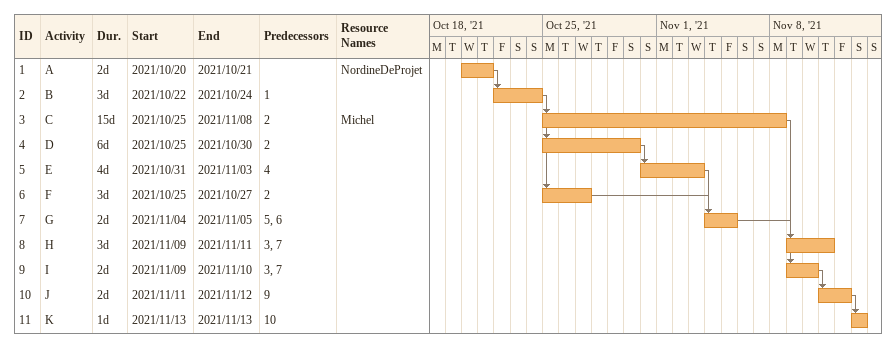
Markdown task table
| ID | Task | Duration | Start | Finish | Predecessors | Resources |
|---|---|---|---|---|---|---|
| 1 | A | 2d | 2021-10-20 | 2021-10-21 |  | NordineDeProjet |
| 2 | B | 3d | 2021-10-22 | 2021-10-24 | 1 |  |
| 3 | C | 15d | 2021-10-25 | 2021-11-08 | 2 | Michel |
| 4 | D | 6d | 2021-10-25 | 2021-10-30 | 2 |  |
| 5 | E | 4d | 2021-10-31 | 2021-11-03 | 4 |  |
| 6 | F | 3d | 2021-10-25 | 2021-10-27 | 2 |  |
| 7 | G | 2d | 2021-11-04 | 2021-11-05 | 5, 6 |  |
| 8 | H | 3d | 2021-11-09 | 2021-11-11 | 3, 7 |  |
| 9 | I | 2d | 2021-11-09 | 2021-11-10 | 3, 7 |  |
| 10 | J | 2d | 2021-11-11 | 2021-11-12 | 9 |  |
| 11 | K | 1d | 2021-11-13 | 2021-11-13 | 10 |  |
